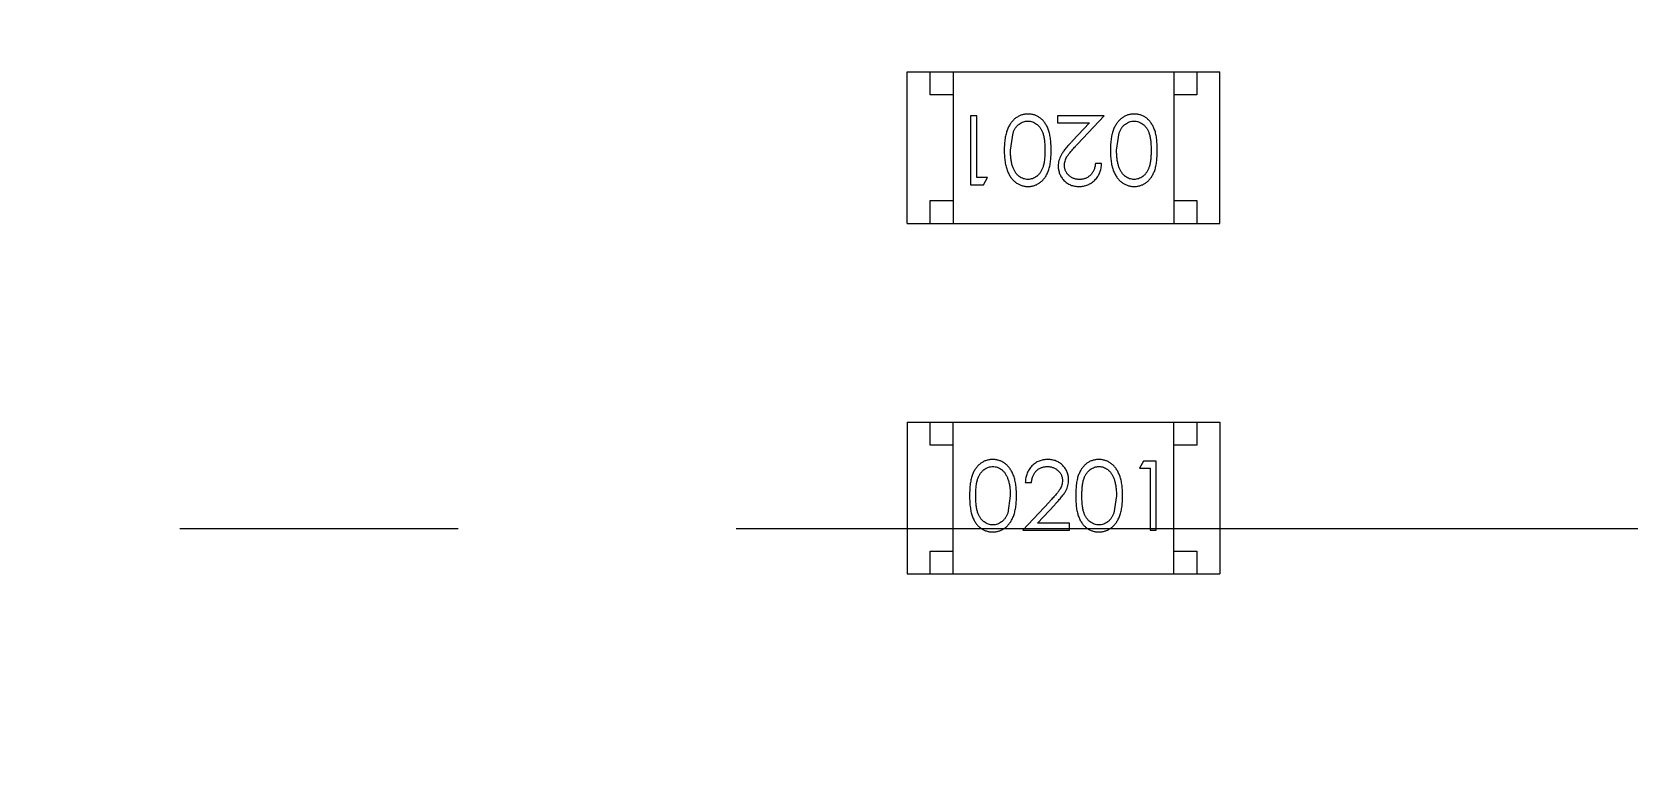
# Model space of a CAD drawing. Header units: inches. Extents: x 398 to 599, y 40 to 151.
# Drawn here: x 550.001 to 553.474, y 92.417 to 94.005 of the extents above; entities that cross this region are included whole.
import ezdxf

# ---------------------------------------------------------------- set-up
doc = ezdxf.new("R2010")
doc.units = ezdxf.units.IN
doc.header["$LTSCALE"] = 1.21
doc.header["$MEASUREMENT"] = 0
doc.linetypes.add('CENTER', pattern=[2, 1.25, -0.25, 0.25, -0.25])
doc.layers.get('0').update_dxf_attribs({"linetype": 'CONTINUOUS'})

msp = doc.modelspace()

# ---------------------------------------------------------------- linework, layer by layer
at = {"color": 7, "linetype": 'Continuous'}
for p, q in [((551.9042, 93.5884), (551.9042, 93.9184)), ((551.9042, 93.9184), (552.5842, 93.9184)), ((551.9542, 93.8684), (551.9542, 93.9184)), ((552.0042, 93.9184), (552.0042, 93.5884)), ((552.4842, 93.9184), (552.4842, 93.5884)), ((552.5342, 93.9184), (552.5342, 93.8684)), ((552.5842, 93.5884), (552.5842, 93.9184)), ((552.0042, 93.8684), (551.9542, 93.8684)), ((552.5342, 93.8684), (552.4842, 93.8684)), ((552.0424, 93.8231), (552.0424, 93.6731)), ((552.0559, 93.8231), (552.0424, 93.8231)), ((552.0559, 93.6885), (552.0559, 93.8231)), ((552.2309, 93.8231), (552.2309, 93.8077)), ((552.3328, 93.8231), (552.2309, 93.8231)), ((552.2309, 93.8077), (552.3007, 93.8077)), ((552.3007, 93.8077), (552.2631, 93.7676)), ((552.2746, 93.761), (552.3328, 93.8231)), ((552.129, 93.7481), (552.1346, 93.7858)), ((552.3597, 93.7481), (552.3654, 93.7858)), ((552.079, 93.6885), (552.0559, 93.6885)), ((552.0701, 93.6731), (552.079, 93.6885)), ((552.327, 93.7192), (552.3136, 93.7192)), ((552.0424, 93.6731), (552.0701, 93.6731)), ((551.9542, 93.5884), (551.9542, 93.6384)), ((551.9542, 93.6384), (552.0042, 93.6384)), ((552.4842, 93.6384), (552.5342, 93.6384)), ((552.5342, 93.6384), (552.5342, 93.5884)), ((551.9042, 93.5884), (552.5842, 93.5884)), ((551.9041, 93.1562), (551.9041, 92.8262)), ((551.9041, 93.1562), (552.5841, 93.1562)), ((551.9541, 93.1062), (551.9541, 93.1562)), ((552.0041, 92.8262), (552.0041, 93.1562)), ((552.4841, 92.8262), (552.4841, 93.1562)), ((552.5341, 93.1562), (552.5341, 93.1062)), ((552.5841, 93.1562), (552.5841, 92.8262)), ((552.0041, 93.1062), (551.9541, 93.1062)), ((552.5341, 93.1062), (552.4841, 93.1062)), ((552.4181, 93.0715), (552.4093, 93.0561)), ((552.4459, 93.0715), (552.4181, 93.0715)), ((552.4459, 92.9215), (552.4459, 93.0715)), ((552.4093, 93.0561), (552.4324, 93.0561)), ((552.4324, 93.0561), (552.4324, 92.9215)), ((552.1286, 92.9965), (552.1229, 92.9588)), ((552.1612, 93.0253), (552.1747, 93.0253)), ((552.3593, 92.9965), (552.3536, 92.9588)), ((552.2136, 92.9835), (552.1555, 92.9215)), ((552.1876, 92.9368), (552.2251, 92.9769)), ((552.2574, 92.9368), (552.1876, 92.9368)), ((552.2574, 92.9215), (552.2574, 92.9368)), ((552.1555, 92.9215), (552.2574, 92.9215)), ((552.4324, 92.9215), (552.4459, 92.9215)), ((551.9541, 92.8262), (551.9541, 92.8762)), ((551.9541, 92.8762), (552.0041, 92.8762)), ((552.4841, 92.8762), (552.5341, 92.8762)), ((552.5341, 92.8762), (552.5341, 92.8262)), ((551.9041, 92.8262), (552.5841, 92.8262))]:
    msp.add_line(p, q, dxfattribs=at)
at = {"color": 4, "linetype": 'CENTER', "ltscale": 2}
msp.add_line((527.3329, 92.925), (580.1703, 92.925), dxfattribs=at)
at = {"color": 7, "linetype": 'Continuous'}
for radius, start, end in [(23, 281.22586, 258.77532), (22.75, 294.44334, 241.13427)]:
    msp.add_arc((553.751, 92.925), radius, start, end, dxfattribs=at)
for points, knots in [([(552.1673, 93.8269), (552.1661, 93.8269), (552.1637, 93.8269), (552.1602, 93.8264), (552.1567, 93.8258), (552.1534, 93.8248), (552.1501, 93.8236), (552.1469, 93.8222), (552.1439, 93.8204), (552.1408, 93.8184), (552.1379, 93.8162), (552.1352, 93.8136), (552.1326, 93.8109), (552.1302, 93.8078), (552.128, 93.8045), (552.1259, 93.801), (552.124, 93.7972), (552.1222, 93.7931), (552.1206, 93.7887), (552.1193, 93.784), (552.1181, 93.7789), (552.1171, 93.7734), (552.1164, 93.7676), (552.1159, 93.7614), (552.1156, 93.7549), (552.1155, 93.7504), (552.1155, 93.7481)], [0, 0, 0, 0, 0.033824, 0.067298, 0.10028, 0.133019, 0.165736, 0.198792, 0.232372, 0.266409, 0.301016, 0.336196, 0.371972, 0.408574, 0.446394, 0.485225, 0.525372, 0.567224, 0.611081, 0.65775, 0.70702, 0.759235, 0.814484, 0.873227, 0.934937, 1, 1, 1, 1]), ([(552.1346, 93.7858), (552.135, 93.7868), (552.1358, 93.7889), (552.1371, 93.7918), (552.1386, 93.7945), (552.1402, 93.7971), (552.1419, 93.7994), (552.1438, 93.8015), (552.1458, 93.8034), (552.1486, 93.8057), (552.1523, 93.808), (552.157, 93.81), (552.1618, 93.8113), (552.1652, 93.8115), (552.1668, 93.8115)], [0, 0, 0, 0, 0.075949, 0.148549, 0.218996, 0.286119, 0.351826, 0.416074, 0.478265, 0.540325, 0.660405, 0.774606, 0.887187, 1, 1, 1, 1]), ([(552.1668, 93.8115), (552.1685, 93.8114), (552.1718, 93.8113), (552.1766, 93.81), (552.1814, 93.8079), (552.1851, 93.8055), (552.188, 93.8032), (552.1901, 93.8013), (552.1919, 93.7992), (552.1937, 93.7968), (552.1954, 93.7943), (552.1968, 93.7916), (552.1982, 93.7887), (552.1994, 93.7856), (552.2005, 93.7822), (552.2014, 93.7784), (552.2022, 93.7743), (552.2029, 93.7698), (552.2033, 93.7649), (552.2037, 93.7596), (552.2039, 93.754), (552.2039, 93.7501), (552.204, 93.7481)], [0, 0, 0, 0, 0.060034, 0.120278, 0.182348, 0.247919, 0.281641, 0.315701, 0.350322, 0.385703, 0.421819, 0.459196, 0.497866, 0.538301, 0.58121, 0.628183, 0.679403, 0.734699, 0.794074, 0.858416, 0.927049, 1, 1, 1, 1]), ([(552.2174, 93.7481), (552.2174, 93.7505), (552.2174, 93.7552), (552.2171, 93.7619), (552.2166, 93.7683), (552.2158, 93.7742), (552.2149, 93.7798), (552.2139, 93.7849), (552.2126, 93.7896), (552.2111, 93.794), (552.2094, 93.798), (552.2075, 93.8017), (552.2055, 93.8051), (552.2033, 93.8083), (552.201, 93.8113), (552.1985, 93.8141), (552.1959, 93.8165), (552.1931, 93.8187), (552.1902, 93.8206), (552.1872, 93.8223), (552.1841, 93.8238), (552.1809, 93.8249), (552.1776, 93.8258), (552.1742, 93.8264), (552.1708, 93.8269), (552.1684, 93.8269), (552.1673, 93.8269)], [0, 0, 0, 0, 0.068113, 0.132564, 0.193427, 0.250218, 0.303569, 0.353576, 0.400235, 0.443586, 0.484619, 0.524292, 0.56238, 0.599049, 0.63494, 0.669782, 0.704009, 0.737842, 0.771098, 0.803896, 0.836415, 0.868639, 0.900715, 0.933378, 0.966213, 1, 1, 1, 1]), ([(552.398, 93.8269), (552.3968, 93.8269), (552.3945, 93.8269), (552.391, 93.8264), (552.3875, 93.8258), (552.3842, 93.8248), (552.3809, 93.8236), (552.3777, 93.8222), (552.3746, 93.8204), (552.3716, 93.8184), (552.3687, 93.8162), (552.366, 93.8136), (552.3634, 93.8109), (552.361, 93.8078), (552.3587, 93.8045), (552.3567, 93.801), (552.3547, 93.7972), (552.353, 93.7931), (552.3513, 93.7887), (552.35, 93.784), (552.3488, 93.7789), (552.3479, 93.7734), (552.3472, 93.7676), (552.3466, 93.7614), (552.3463, 93.7549), (552.3463, 93.7504), (552.3463, 93.7481)], [0, 0, 0, 0, 0.033824, 0.067298, 0.10028, 0.133019, 0.165736, 0.198792, 0.232372, 0.266409, 0.301016, 0.336196, 0.371972, 0.408574, 0.446394, 0.485225, 0.525372, 0.567224, 0.611081, 0.65775, 0.70702, 0.759235, 0.814484, 0.873227, 0.934937, 1, 1, 1, 1]), ([(552.3654, 93.7858), (552.3658, 93.7868), (552.3665, 93.7889), (552.3679, 93.7918), (552.3693, 93.7945), (552.3709, 93.7971), (552.3727, 93.7994), (552.3745, 93.8015), (552.3766, 93.8034), (552.3794, 93.8057), (552.383, 93.808), (552.3878, 93.81), (552.3926, 93.8113), (552.3959, 93.8115), (552.3976, 93.8115)], [0, 0, 0, 0, 0.075949, 0.148549, 0.218996, 0.286119, 0.351826, 0.416074, 0.478265, 0.540325, 0.660405, 0.774606, 0.887187, 1, 1, 1, 1]), ([(552.3976, 93.8115), (552.3992, 93.8114), (552.4025, 93.8113), (552.4074, 93.81), (552.4122, 93.8079), (552.4159, 93.8055), (552.4188, 93.8032), (552.4208, 93.8013), (552.4227, 93.7992), (552.4245, 93.7968), (552.4261, 93.7943), (552.4276, 93.7916), (552.4289, 93.7887), (552.4302, 93.7856), (552.4313, 93.7822), (552.4322, 93.7784), (552.433, 93.7743), (552.4336, 93.7698), (552.4341, 93.7649), (552.4344, 93.7596), (552.4347, 93.754), (552.4347, 93.7501), (552.4347, 93.7481)], [0, 0, 0, 0, 0.060034, 0.120278, 0.182348, 0.247919, 0.281641, 0.315701, 0.350322, 0.385703, 0.421819, 0.459196, 0.497866, 0.538301, 0.58121, 0.628183, 0.679403, 0.734699, 0.794074, 0.858416, 0.927049, 1, 1, 1, 1]), ([(552.4482, 93.7481), (552.4482, 93.7505), (552.4481, 93.7552), (552.4478, 93.7619), (552.4473, 93.7683), (552.4466, 93.7742), (552.4457, 93.7798), (552.4447, 93.7849), (552.4433, 93.7896), (552.4418, 93.794), (552.4401, 93.798), (552.4383, 93.8017), (552.4363, 93.8051), (552.4341, 93.8083), (552.4318, 93.8113), (552.4293, 93.8141), (552.4266, 93.8165), (552.4239, 93.8187), (552.4209, 93.8206), (552.4179, 93.8223), (552.4148, 93.8238), (552.4116, 93.8249), (552.4084, 93.8258), (552.405, 93.8264), (552.4015, 93.8269), (552.3992, 93.8269), (552.398, 93.8269)], [0, 0, 0, 0, 0.068113, 0.132564, 0.193427, 0.250218, 0.303569, 0.353576, 0.400235, 0.443586, 0.484619, 0.524292, 0.56238, 0.599049, 0.63494, 0.669782, 0.704009, 0.737842, 0.771098, 0.803896, 0.836415, 0.868639, 0.900715, 0.933378, 0.966213, 1, 1, 1, 1]), ([(552.2631, 93.7676), (552.2617, 93.7661), (552.2589, 93.7631), (552.255, 93.7588), (552.2514, 93.7546), (552.2482, 93.7508), (552.2454, 93.7471), (552.2429, 93.7437), (552.2408, 93.7406), (552.2385, 93.7368), (552.2362, 93.732), (552.2342, 93.7261), (552.233, 93.72), (552.2329, 93.7159), (552.2328, 93.7138)], [0, 0, 0, 0, 0.09953, 0.192079, 0.277712, 0.357454, 0.429648, 0.495771, 0.555538, 0.608657, 0.707578, 0.804328, 0.901298, 1, 1, 1, 1]), ([(552.2463, 93.715), (552.2463, 93.7166), (552.2464, 93.7199), (552.2475, 93.7247), (552.2492, 93.7293), (552.2512, 93.7331), (552.2532, 93.7362), (552.2551, 93.7389), (552.2574, 93.7419), (552.2601, 93.7451), (552.2632, 93.7487), (552.2666, 93.7525), (552.2705, 93.7567), (552.2732, 93.7595), (552.2746, 93.761)], [0, 0, 0, 0, 0.088014, 0.174976, 0.2638, 0.355443, 0.406413, 0.465519, 0.533076, 0.609353, 0.693899, 0.787171, 0.889197, 1, 1, 1, 1]), ([(552.1155, 93.7481), (552.1155, 93.7458), (552.1156, 93.7413), (552.1159, 93.7348), (552.1164, 93.7286), (552.1171, 93.7227), (552.1181, 93.7172), (552.1193, 93.7121), (552.1207, 93.7074), (552.1223, 93.7029), (552.1241, 93.6989), (552.126, 93.695), (552.1281, 93.6915), (552.1303, 93.6882), (552.1328, 93.6851), (552.1353, 93.6824), (552.1381, 93.6798), (552.1409, 93.6776), (552.1439, 93.6756), (552.147, 93.6739), (552.1502, 93.6725), (552.1534, 93.6713), (552.1568, 93.6703), (552.1602, 93.6697), (552.1637, 93.6693), (552.1661, 93.6692), (552.1673, 93.6692)], [0, 0, 0, 0, 0.065278, 0.127205, 0.186168, 0.241675, 0.294115, 0.343609, 0.390387, 0.434463, 0.476646, 0.517002, 0.555936, 0.593716, 0.630057, 0.665601, 0.700745, 0.734917, 0.768681, 0.802087, 0.834849, 0.867433, 0.900138, 0.932806, 0.966212, 1, 1, 1, 1]), ([(552.1668, 93.6846), (552.1652, 93.6847), (552.1619, 93.6849), (552.157, 93.6861), (552.1524, 93.6883), (552.1486, 93.6906), (552.1458, 93.6929), (552.1437, 93.6949), (552.1418, 93.6971), (552.14, 93.6996), (552.1383, 93.7023), (552.1367, 93.7052), (552.1353, 93.7084), (552.1339, 93.7118), (552.1328, 93.7155), (552.1317, 93.7194), (552.1309, 93.7236), (552.1302, 93.728), (552.1297, 93.7327), (552.1292, 93.7376), (552.129, 93.7427), (552.129, 93.7463), (552.129, 93.7481)], [0, 0, 0, 0, 0.059689, 0.119507, 0.181075, 0.246162, 0.279894, 0.314468, 0.350403, 0.387474, 0.426147, 0.466624, 0.508745, 0.553328, 0.600058, 0.649177, 0.700552, 0.754894, 0.811825, 0.871514, 0.934319, 1, 1, 1, 1]), ([(552.204, 93.7481), (552.2039, 93.7461), (552.2039, 93.7421), (552.2037, 93.7365), (552.2033, 93.7312), (552.2028, 93.7263), (552.2022, 93.7218), (552.2014, 93.7176), (552.2005, 93.7139), (552.1994, 93.7105), (552.1981, 93.7074), (552.1968, 93.7045), (552.1953, 93.7018), (552.1937, 93.6992), (552.1919, 93.6969), (552.19, 93.6948), (552.188, 93.6928), (552.1851, 93.6906), (552.1814, 93.6882), (552.1767, 93.6861), (552.1718, 93.6849), (552.1685, 93.6847), (552.1668, 93.6846)], [0, 0, 0, 0, 0.073302, 0.142286, 0.206253, 0.266017, 0.321612, 0.372532, 0.419497, 0.462398, 0.502825, 0.541489, 0.579034, 0.615143, 0.650298, 0.684912, 0.718701, 0.752189, 0.817245, 0.879117, 0.939613, 1, 1, 1, 1]), ([(552.1673, 93.6692), (552.1684, 93.6692), (552.1708, 93.6693), (552.1742, 93.6697), (552.1776, 93.6703), (552.1809, 93.6713), (552.1841, 93.6724), (552.1872, 93.6739), (552.1903, 93.6756), (552.1932, 93.6776), (552.196, 93.6798), (552.1987, 93.6822), (552.2011, 93.685), (552.2035, 93.6879), (552.2056, 93.6911), (552.2077, 93.6946), (552.2095, 93.6983), (552.2111, 93.7022), (552.2126, 93.7065), (552.2139, 93.7112), (552.215, 93.7164), (552.2159, 93.7219), (552.2166, 93.7279), (552.2171, 93.7343), (552.2174, 93.7411), (552.2174, 93.7457), (552.2174, 93.7481)], [0, 0, 0, 0, 0.033742, 0.066533, 0.099153, 0.13154, 0.164087, 0.196563, 0.229707, 0.263315, 0.297504, 0.331686, 0.366482, 0.4021, 0.438958, 0.476748, 0.515985, 0.556589, 0.599519, 0.645765, 0.695487, 0.748721, 0.805687, 0.866754, 0.931405, 1, 1, 1, 1]), ([(552.3463, 93.7481), (552.3463, 93.7458), (552.3463, 93.7413), (552.3466, 93.7348), (552.3472, 93.7286), (552.3479, 93.7227), (552.3489, 93.7172), (552.35, 93.7121), (552.3514, 93.7074), (552.353, 93.7029), (552.3549, 93.6989), (552.3568, 93.695), (552.3589, 93.6915), (552.3611, 93.6882), (552.3635, 93.6851), (552.3661, 93.6824), (552.3688, 93.6798), (552.3717, 93.6776), (552.3747, 93.6756), (552.3778, 93.6739), (552.3809, 93.6725), (552.3842, 93.6713), (552.3875, 93.6703), (552.391, 93.6697), (552.3945, 93.6693), (552.3968, 93.6692), (552.398, 93.6692)], [0, 0, 0, 0, 0.065278, 0.127205, 0.186168, 0.241675, 0.294115, 0.343609, 0.390387, 0.434463, 0.476646, 0.517002, 0.555936, 0.593716, 0.630057, 0.665601, 0.700745, 0.734917, 0.768681, 0.802087, 0.834849, 0.867433, 0.900138, 0.932806, 0.966212, 1, 1, 1, 1]), ([(552.3976, 93.6846), (552.3959, 93.6847), (552.3927, 93.6849), (552.3878, 93.6861), (552.3831, 93.6883), (552.3794, 93.6906), (552.3765, 93.6929), (552.3745, 93.6949), (552.3725, 93.6971), (552.3707, 93.6996), (552.369, 93.7023), (552.3675, 93.7052), (552.366, 93.7084), (552.3647, 93.7118), (552.3636, 93.7155), (552.3625, 93.7194), (552.3617, 93.7236), (552.3609, 93.728), (552.3604, 93.7327), (552.36, 93.7376), (552.3598, 93.7427), (552.3597, 93.7463), (552.3597, 93.7481)], [0, 0, 0, 0, 0.059689, 0.119507, 0.181075, 0.246162, 0.279894, 0.314468, 0.350403, 0.387474, 0.426147, 0.466624, 0.508745, 0.553328, 0.600058, 0.649177, 0.700552, 0.754894, 0.811825, 0.871514, 0.934319, 1, 1, 1, 1]), ([(552.4347, 93.7481), (552.4347, 93.7461), (552.4347, 93.7421), (552.4344, 93.7365), (552.4341, 93.7312), (552.4336, 93.7263), (552.433, 93.7218), (552.4322, 93.7176), (552.4313, 93.7139), (552.4302, 93.7105), (552.4289, 93.7074), (552.4276, 93.7045), (552.4261, 93.7018), (552.4244, 93.6992), (552.4227, 93.6969), (552.4208, 93.6948), (552.4188, 93.6928), (552.4159, 93.6906), (552.4122, 93.6882), (552.4075, 93.6861), (552.4026, 93.6849), (552.3992, 93.6847), (552.3976, 93.6846)], [0, 0, 0, 0, 0.073302, 0.142286, 0.206253, 0.266017, 0.321612, 0.372532, 0.419497, 0.462398, 0.502825, 0.541489, 0.579034, 0.615143, 0.650298, 0.684912, 0.718701, 0.752189, 0.817245, 0.879117, 0.939613, 1, 1, 1, 1]), ([(552.398, 93.6692), (552.3992, 93.6692), (552.4015, 93.6693), (552.405, 93.6697), (552.4084, 93.6703), (552.4117, 93.6713), (552.4149, 93.6724), (552.418, 93.6739), (552.421, 93.6756), (552.424, 93.6776), (552.4268, 93.6798), (552.4295, 93.6822), (552.4319, 93.685), (552.4342, 93.6879), (552.4364, 93.6911), (552.4384, 93.6946), (552.4402, 93.6983), (552.4419, 93.7022), (552.4434, 93.7065), (552.4447, 93.7112), (552.4458, 93.7164), (552.4466, 93.7219), (552.4473, 93.7279), (552.4478, 93.7343), (552.4481, 93.7411), (552.4482, 93.7457), (552.4482, 93.7481)], [0, 0, 0, 0, 0.033742, 0.066533, 0.099153, 0.13154, 0.164087, 0.196563, 0.229707, 0.263315, 0.297504, 0.331686, 0.366482, 0.4021, 0.438958, 0.476748, 0.515985, 0.556589, 0.599519, 0.645765, 0.695487, 0.748721, 0.805687, 0.866754, 0.931405, 1, 1, 1, 1]), ([(552.2328, 93.7138), (552.2328, 93.7123), (552.2329, 93.7094), (552.2335, 93.7051), (552.2345, 93.701), (552.2358, 93.6969), (552.2377, 93.6931), (552.2398, 93.6894), (552.2424, 93.6858), (552.2453, 93.6825), (552.2485, 93.6793), (552.252, 93.6767), (552.2558, 93.6744), (552.2598, 93.6724), (552.264, 93.671), (552.2685, 93.67), (552.2732, 93.6693), (552.2765, 93.6693), (552.2781, 93.6692)], [0, 0, 0, 0, 0.06271, 0.123347, 0.183401, 0.242828, 0.302097, 0.36242, 0.423725, 0.487032, 0.550491, 0.612709, 0.674265, 0.73617, 0.799211, 0.863483, 0.930525, 1, 1, 1, 1]), ([(552.2788, 93.6846), (552.2777, 93.6846), (552.2755, 93.6847), (552.2722, 93.6851), (552.2691, 93.6858), (552.2662, 93.6868), (552.2633, 93.6881), (552.2606, 93.6896), (552.2581, 93.6915), (552.2557, 93.6936), (552.2535, 93.6958), (552.2516, 93.6983), (552.2499, 93.7008), (552.2486, 93.7034), (552.2475, 93.7062), (552.2468, 93.709), (552.2463, 93.712), (552.2463, 93.714), (552.2463, 93.715)], [0, 0, 0, 0, 0.068027, 0.133505, 0.19695, 0.26027, 0.322741, 0.384982, 0.448465, 0.513424, 0.578224, 0.640011, 0.700094, 0.760067, 0.819012, 0.877878, 0.938035, 1, 1, 1, 1]), ([(552.2781, 93.6692), (552.2798, 93.6693), (552.2831, 93.6693), (552.2879, 93.67), (552.2925, 93.6711), (552.297, 93.6726), (552.3012, 93.6747), (552.3052, 93.6771), (552.309, 93.6799), (552.3126, 93.6832), (552.3158, 93.6868), (552.3187, 93.6907), (552.3211, 93.6949), (552.3232, 93.6993), (552.3248, 93.7039), (552.326, 93.7088), (552.3268, 93.7139), (552.3269, 93.7174), (552.327, 93.7192)], [0, 0, 0, 0, 0.06445, 0.126725, 0.187421, 0.247417, 0.306749, 0.366595, 0.427749, 0.490235, 0.553031, 0.614805, 0.676505, 0.738096, 0.801021, 0.864897, 0.931209, 1, 1, 1, 1]), ([(552.3136, 93.7192), (552.3134, 93.7179), (552.3132, 93.7153), (552.3124, 93.7115), (552.3115, 93.708), (552.3103, 93.7046), (552.3088, 93.7016), (552.307, 93.6987), (552.305, 93.696), (552.3028, 93.6937), (552.3003, 93.6916), (552.2977, 93.6897), (552.2949, 93.6881), (552.292, 93.6868), (552.2889, 93.6858), (552.2857, 93.6851), (552.2823, 93.6847), (552.28, 93.6846), (552.2788, 93.6846)], [0, 0, 0, 0, 0.073648, 0.143686, 0.210962, 0.275557, 0.338064, 0.399311, 0.4594, 0.51934, 0.579024, 0.637809, 0.695959, 0.754122, 0.813113, 0.873453, 0.935561, 1, 1, 1, 1]), ([(552.0902, 93.0753), (552.0891, 93.0753), (552.0867, 93.0753), (552.0833, 93.0748), (552.0799, 93.0742), (552.0766, 93.0732), (552.0734, 93.0721), (552.0703, 93.0706), (552.0673, 93.0689), (552.0643, 93.067), (552.0615, 93.0647), (552.0588, 93.0623), (552.0564, 93.0596), (552.054, 93.0566), (552.0519, 93.0534), (552.0498, 93.05), (552.048, 93.0463), (552.0464, 93.0423), (552.0449, 93.038), (552.0436, 93.0333), (552.0425, 93.0282), (552.0416, 93.0226), (552.0409, 93.0167), (552.0404, 93.0103), (552.0401, 93.0035), (552.0401, 92.9988), (552.0401, 92.9964)], [0, 0, 0, 0, 0.033742, 0.066533, 0.099153, 0.13154, 0.164087, 0.196563, 0.229707, 0.263315, 0.297504, 0.331686, 0.366482, 0.4021, 0.438958, 0.476748, 0.515985, 0.556589, 0.599519, 0.645765, 0.695487, 0.748721, 0.805687, 0.866754, 0.931405, 1, 1, 1, 1]), ([(552.142, 92.9964), (552.142, 92.9987), (552.1419, 93.0032), (552.1416, 93.0098), (552.1411, 93.016), (552.1404, 93.0218), (552.1394, 93.0273), (552.1383, 93.0324), (552.1368, 93.0372), (552.1352, 93.0416), (552.1334, 93.0457), (552.1315, 93.0495), (552.1294, 93.0531), (552.1272, 93.0564), (552.1247, 93.0594), (552.1222, 93.0622), (552.1194, 93.0647), (552.1166, 93.0669), (552.1136, 93.0689), (552.1105, 93.0706), (552.1073, 93.0721), (552.1041, 93.0732), (552.1007, 93.0742), (552.0973, 93.0748), (552.0938, 93.0752), (552.0914, 93.0753), (552.0902, 93.0753)], [0, 0, 0, 0, 0.065278, 0.127205, 0.186168, 0.241675, 0.294115, 0.343609, 0.390387, 0.434463, 0.476646, 0.517002, 0.555936, 0.593716, 0.630057, 0.665601, 0.700745, 0.734917, 0.768681, 0.802087, 0.834849, 0.867433, 0.900138, 0.932806, 0.966212, 1, 1, 1, 1]), ([(552.2102, 93.0753), (552.2085, 93.0753), (552.2052, 93.0752), (552.2004, 93.0745), (552.1957, 93.0734), (552.1913, 93.0719), (552.1871, 93.0699), (552.1831, 93.0675), (552.1793, 93.0646), (552.1757, 93.0613), (552.1724, 93.0577), (552.1696, 93.0538), (552.1671, 93.0496), (552.1651, 93.0452), (552.1635, 93.0406), (552.1623, 93.0357), (552.1615, 93.0306), (552.1613, 93.0271), (552.1612, 93.0253)], [0, 0, 0, 0, 0.06445, 0.126725, 0.187421, 0.247417, 0.306749, 0.366595, 0.427749, 0.490235, 0.553031, 0.614805, 0.676505, 0.738096, 0.801021, 0.864897, 0.931209, 1, 1, 1, 1]), ([(552.2555, 93.0307), (552.2554, 93.0322), (552.2553, 93.0351), (552.2548, 93.0394), (552.2538, 93.0436), (552.2524, 93.0476), (552.2506, 93.0514), (552.2485, 93.0551), (552.2459, 93.0587), (552.243, 93.0621), (552.2398, 93.0652), (552.2362, 93.0679), (552.2325, 93.0702), (552.2285, 93.0721), (552.2242, 93.0735), (552.2198, 93.0745), (552.215, 93.0752), (552.2118, 93.0753), (552.2102, 93.0753)], [0, 0, 0, 0, 0.06271, 0.123347, 0.183401, 0.242828, 0.302097, 0.36242, 0.423725, 0.487032, 0.550491, 0.612709, 0.674265, 0.73617, 0.799211, 0.863483, 0.930525, 1, 1, 1, 1]), ([(552.321, 93.0753), (552.3198, 93.0753), (552.3175, 93.0753), (552.314, 93.0748), (552.3107, 93.0742), (552.3074, 93.0732), (552.3042, 93.0721), (552.301, 93.0706), (552.298, 93.0689), (552.2951, 93.067), (552.2923, 93.0647), (552.2896, 93.0623), (552.2871, 93.0596), (552.2848, 93.0566), (552.2827, 93.0534), (552.2806, 93.05), (552.2788, 93.0463), (552.2771, 93.0423), (552.2756, 93.038), (552.2744, 93.0333), (552.2732, 93.0282), (552.2724, 93.0226), (552.2717, 93.0167), (552.2712, 93.0103), (552.2709, 93.0035), (552.2709, 92.9988), (552.2709, 92.9964)], [0, 0, 0, 0, 0.033742, 0.066533, 0.099153, 0.13154, 0.164087, 0.196563, 0.229707, 0.263315, 0.297504, 0.331686, 0.366482, 0.4021, 0.438958, 0.476748, 0.515985, 0.556589, 0.599519, 0.645765, 0.695487, 0.748721, 0.805687, 0.866754, 0.931405, 1, 1, 1, 1]), ([(552.3728, 92.9964), (552.3728, 92.9987), (552.3727, 93.0032), (552.3724, 93.0098), (552.3719, 93.016), (552.3711, 93.0218), (552.3702, 93.0273), (552.369, 93.0324), (552.3676, 93.0372), (552.366, 93.0416), (552.3642, 93.0457), (552.3623, 93.0495), (552.3602, 93.0531), (552.3579, 93.0564), (552.3555, 93.0594), (552.3529, 93.0622), (552.3502, 93.0647), (552.3473, 93.0669), (552.3444, 93.0689), (552.3413, 93.0706), (552.3381, 93.0721), (552.3348, 93.0732), (552.3315, 93.0742), (552.3281, 93.0748), (552.3246, 93.0752), (552.3222, 93.0753), (552.321, 93.0753)], [0, 0, 0, 0, 0.065278, 0.127205, 0.186168, 0.241675, 0.294115, 0.343609, 0.390387, 0.434463, 0.476646, 0.517002, 0.555936, 0.593716, 0.630057, 0.665601, 0.700745, 0.734917, 0.768681, 0.802087, 0.834849, 0.867433, 0.900138, 0.932806, 0.966212, 1, 1, 1, 1]), ([(552.0536, 92.9965), (552.0536, 92.9985), (552.0536, 93.0024), (552.0538, 93.008), (552.0542, 93.0133), (552.0547, 93.0182), (552.0553, 93.0228), (552.0561, 93.0269), (552.057, 93.0307), (552.0581, 93.0341), (552.0594, 93.0372), (552.0607, 93.0401), (552.0622, 93.0428), (552.0638, 93.0453), (552.0656, 93.0476), (552.0675, 93.0497), (552.0695, 93.0517), (552.0724, 93.0539), (552.0761, 93.0563), (552.0808, 93.0584), (552.0857, 93.0597), (552.089, 93.0598), (552.0907, 93.0599)], [0, 0, 0, 0, 0.073302, 0.142286, 0.206253, 0.266017, 0.321612, 0.372532, 0.419497, 0.462398, 0.502825, 0.541489, 0.579034, 0.615143, 0.650298, 0.684912, 0.718701, 0.752189, 0.817245, 0.879117, 0.939613, 1, 1, 1, 1]), ([(552.0907, 93.0599), (552.0923, 93.0598), (552.0956, 93.0597), (552.1005, 93.0584), (552.1051, 93.0563), (552.1089, 93.0539), (552.1117, 93.0517), (552.1138, 93.0496), (552.1158, 93.0474), (552.1176, 93.0449), (552.1192, 93.0422), (552.1208, 93.0393), (552.1222, 93.0361), (552.1236, 93.0327), (552.1247, 93.029), (552.1258, 93.0251), (552.1266, 93.0209), (552.1273, 93.0165), (552.1279, 93.0119), (552.1283, 93.007), (552.1285, 93.0018), (552.1285, 92.9983), (552.1286, 92.9965)], [0, 0, 0, 0, 0.059689, 0.119507, 0.181075, 0.246162, 0.279894, 0.314468, 0.350403, 0.387474, 0.426147, 0.466624, 0.508745, 0.553328, 0.600058, 0.649177, 0.700552, 0.754894, 0.811825, 0.871514, 0.934319, 1, 1, 1, 1]), ([(552.1747, 93.0253), (552.1748, 93.0266), (552.1751, 93.0293), (552.1758, 93.033), (552.1768, 93.0366), (552.178, 93.0399), (552.1795, 93.043), (552.1813, 93.0458), (552.1832, 93.0485), (552.1855, 93.0509), (552.188, 93.053), (552.1906, 93.0549), (552.1934, 93.0564), (552.1963, 93.0577), (552.1994, 93.0587), (552.2026, 93.0594), (552.206, 93.0598), (552.2083, 93.0599), (552.2095, 93.0599)], [0, 0, 0, 0, 0.073648, 0.143686, 0.210962, 0.275557, 0.338064, 0.399311, 0.4594, 0.51934, 0.579024, 0.637809, 0.695959, 0.754122, 0.813113, 0.873453, 0.935561, 1, 1, 1, 1]), ([(552.2095, 93.0599), (552.2106, 93.0599), (552.2128, 93.0598), (552.216, 93.0594), (552.2191, 93.0587), (552.2221, 93.0577), (552.2249, 93.0565), (552.2276, 93.0549), (552.2302, 93.0531), (552.2326, 93.051), (552.2348, 93.0487), (552.2367, 93.0463), (552.2384, 93.0438), (552.2397, 93.0411), (552.2407, 93.0384), (552.2415, 93.0355), (552.2419, 93.0326), (552.242, 93.0305), (552.242, 93.0295)], [0, 0, 0, 0, 0.068027, 0.133505, 0.19695, 0.26027, 0.322741, 0.384982, 0.448465, 0.513424, 0.578224, 0.640011, 0.700094, 0.760067, 0.819012, 0.877878, 0.938035, 1, 1, 1, 1]), ([(552.242, 93.0295), (552.242, 93.0279), (552.2418, 93.0247), (552.2408, 93.0199), (552.2391, 93.0152), (552.2371, 93.0114), (552.2351, 93.0083), (552.2332, 93.0056), (552.2308, 93.0027), (552.2282, 92.9994), (552.2251, 92.9959), (552.2216, 92.992), (552.2178, 92.9879), (552.2151, 92.985), (552.2136, 92.9835)], [0, 0, 0, 0, 0.088014, 0.174976, 0.2638, 0.355443, 0.406413, 0.465519, 0.533076, 0.609353, 0.693899, 0.787171, 0.889197, 1, 1, 1, 1]), ([(552.2251, 92.9769), (552.2266, 92.9784), (552.2293, 92.9814), (552.2333, 92.9858), (552.2368, 92.9899), (552.24, 92.9938), (552.2429, 92.9974), (552.2454, 93.0008), (552.2475, 93.0039), (552.2498, 93.0078), (552.2521, 93.0125), (552.254, 93.0184), (552.2553, 93.0245), (552.2554, 93.0286), (552.2555, 93.0307)], [0, 0, 0, 0, 0.09953, 0.192079, 0.277712, 0.357454, 0.429648, 0.495771, 0.555538, 0.608657, 0.707578, 0.804328, 0.901298, 1, 1, 1, 1]), ([(552.2843, 92.9965), (552.2843, 92.9985), (552.2843, 93.0024), (552.2846, 93.008), (552.2849, 93.0133), (552.2855, 93.0182), (552.2861, 93.0228), (552.2869, 93.0269), (552.2878, 93.0307), (552.2889, 93.0341), (552.2901, 93.0372), (552.2915, 93.0401), (552.293, 93.0428), (552.2946, 93.0453), (552.2964, 93.0476), (552.2983, 93.0497), (552.3003, 93.0517), (552.3031, 93.0539), (552.3069, 93.0563), (552.3116, 93.0584), (552.3165, 93.0597), (552.3198, 93.0598), (552.3215, 93.0599)], [0, 0, 0, 0, 0.073302, 0.142286, 0.206253, 0.266017, 0.321612, 0.372532, 0.419497, 0.462398, 0.502825, 0.541489, 0.579034, 0.615143, 0.650298, 0.684912, 0.718701, 0.752189, 0.817245, 0.879117, 0.939613, 1, 1, 1, 1]), ([(552.3215, 93.0599), (552.3231, 93.0598), (552.3264, 93.0597), (552.3312, 93.0584), (552.3359, 93.0563), (552.3397, 93.0539), (552.3425, 93.0517), (552.3446, 93.0496), (552.3465, 93.0474), (552.3483, 93.0449), (552.35, 93.0422), (552.3516, 93.0393), (552.353, 93.0361), (552.3543, 93.0327), (552.3555, 93.029), (552.3566, 93.0251), (552.3574, 93.0209), (552.3581, 93.0165), (552.3586, 93.0119), (552.3591, 93.007), (552.3593, 93.0018), (552.3593, 92.9983), (552.3593, 92.9965)], [0, 0, 0, 0, 0.059689, 0.119507, 0.181075, 0.246162, 0.279894, 0.314468, 0.350403, 0.387474, 0.426147, 0.466624, 0.508745, 0.553328, 0.600058, 0.649177, 0.700552, 0.754894, 0.811825, 0.871514, 0.934319, 1, 1, 1, 1]), ([(552.0401, 92.9964), (552.0401, 92.994), (552.0401, 92.9894), (552.0404, 92.9826), (552.0409, 92.9763), (552.0417, 92.9703), (552.0426, 92.9648), (552.0436, 92.9596), (552.0449, 92.9549), (552.0464, 92.9506), (552.0481, 92.9466), (552.05, 92.9429), (552.052, 92.9394), (552.0542, 92.9362), (552.0565, 92.9332), (552.059, 92.9305), (552.0616, 92.9281), (552.0644, 92.9259), (552.0673, 92.9239), (552.0704, 92.9222), (552.0734, 92.9208), (552.0766, 92.9197), (552.0799, 92.9187), (552.0833, 92.9181), (552.0867, 92.9177), (552.0891, 92.9176), (552.0902, 92.9176)], [0, 0, 0, 0, 0.068113, 0.132564, 0.193427, 0.250218, 0.303569, 0.353576, 0.400235, 0.443586, 0.484619, 0.524292, 0.56238, 0.599049, 0.63494, 0.669782, 0.704009, 0.737842, 0.771098, 0.803896, 0.836415, 0.868639, 0.900715, 0.933378, 0.966213, 1, 1, 1, 1]), ([(552.0907, 92.933), (552.089, 92.9331), (552.0857, 92.9333), (552.0809, 92.9346), (552.0761, 92.9366), (552.0724, 92.939), (552.0695, 92.9413), (552.0674, 92.9432), (552.0656, 92.9454), (552.0638, 92.9477), (552.0622, 92.9502), (552.0607, 92.9529), (552.0593, 92.9558), (552.0581, 92.9589), (552.057, 92.9623), (552.0561, 92.9661), (552.0553, 92.9702), (552.0546, 92.9748), (552.0542, 92.9797), (552.0538, 92.9849), (552.0536, 92.9906), (552.0536, 92.9945), (552.0536, 92.9965)], [0, 0, 0, 0, 0.060034, 0.120278, 0.182348, 0.247919, 0.281641, 0.315701, 0.350322, 0.385703, 0.421819, 0.459196, 0.497866, 0.538301, 0.58121, 0.628183, 0.679403, 0.734699, 0.794074, 0.858416, 0.927049, 1, 1, 1, 1]), ([(552.0902, 92.9176), (552.0914, 92.9176), (552.0938, 92.9177), (552.0973, 92.9181), (552.1008, 92.9188), (552.1041, 92.9197), (552.1074, 92.9209), (552.1106, 92.9224), (552.1137, 92.9241), (552.1167, 92.9261), (552.1196, 92.9283), (552.1223, 92.9309), (552.1249, 92.9336), (552.1273, 92.9367), (552.1295, 92.94), (552.1316, 92.9436), (552.1335, 92.9474), (552.1353, 92.9514), (552.1369, 92.9558), (552.1383, 92.9606), (552.1394, 92.9657), (552.1404, 92.9711), (552.1411, 92.9769), (552.1417, 92.9831), (552.1419, 92.9896), (552.142, 92.9941), (552.142, 92.9964)], [0, 0, 0, 0, 0.033824, 0.067298, 0.10028, 0.133019, 0.165736, 0.198792, 0.232372, 0.266409, 0.301016, 0.336196, 0.371972, 0.408574, 0.446394, 0.485225, 0.525372, 0.567224, 0.611081, 0.65775, 0.70702, 0.759235, 0.814484, 0.873227, 0.934937, 1, 1, 1, 1]), ([(552.2709, 92.9964), (552.2709, 92.994), (552.2709, 92.9894), (552.2712, 92.9826), (552.2717, 92.9763), (552.2724, 92.9703), (552.2733, 92.9648), (552.2744, 92.9596), (552.2757, 92.9549), (552.2772, 92.9506), (552.2789, 92.9466), (552.2808, 92.9429), (552.2828, 92.9394), (552.285, 92.9362), (552.2873, 92.9332), (552.2897, 92.9305), (552.2924, 92.9281), (552.2952, 92.9259), (552.2981, 92.9239), (552.3011, 92.9222), (552.3042, 92.9208), (552.3074, 92.9197), (552.3107, 92.9187), (552.314, 92.9181), (552.3175, 92.9177), (552.3198, 92.9176), (552.321, 92.9176)], [0, 0, 0, 0, 0.068113, 0.132564, 0.193427, 0.250218, 0.303569, 0.353576, 0.400235, 0.443586, 0.484619, 0.524292, 0.56238, 0.599049, 0.63494, 0.669782, 0.704009, 0.737842, 0.771098, 0.803896, 0.836415, 0.868639, 0.900715, 0.933378, 0.966213, 1, 1, 1, 1]), ([(552.3215, 92.933), (552.3198, 92.9331), (552.3165, 92.9333), (552.3116, 92.9346), (552.3069, 92.9366), (552.3031, 92.939), (552.3003, 92.9413), (552.2982, 92.9432), (552.2963, 92.9454), (552.2946, 92.9477), (552.2929, 92.9502), (552.2915, 92.9529), (552.2901, 92.9558), (552.2889, 92.9589), (552.2878, 92.9623), (552.2868, 92.9661), (552.2861, 92.9702), (552.2854, 92.9748), (552.285, 92.9797), (552.2846, 92.9849), (552.2843, 92.9906), (552.2843, 92.9945), (552.2843, 92.9965)], [0, 0, 0, 0, 0.060034, 0.120278, 0.182348, 0.247919, 0.281641, 0.315701, 0.350322, 0.385703, 0.421819, 0.459196, 0.497866, 0.538301, 0.58121, 0.628183, 0.679403, 0.734699, 0.794074, 0.858416, 0.927049, 1, 1, 1, 1]), ([(552.321, 92.9176), (552.3222, 92.9176), (552.3246, 92.9177), (552.3281, 92.9181), (552.3315, 92.9188), (552.3349, 92.9197), (552.3381, 92.9209), (552.3413, 92.9224), (552.3444, 92.9241), (552.3474, 92.9261), (552.3503, 92.9283), (552.3531, 92.9309), (552.3557, 92.9336), (552.3581, 92.9367), (552.3603, 92.94), (552.3624, 92.9436), (552.3643, 92.9474), (552.3661, 92.9514), (552.3677, 92.9558), (552.369, 92.9606), (552.3702, 92.9657), (552.3712, 92.9711), (552.3719, 92.9769), (552.3724, 92.9831), (552.3727, 92.9896), (552.3728, 92.9941), (552.3728, 92.9964)], [0, 0, 0, 0, 0.033824, 0.067298, 0.10028, 0.133019, 0.165736, 0.198792, 0.232372, 0.266409, 0.301016, 0.336196, 0.371972, 0.408574, 0.446394, 0.485225, 0.525372, 0.567224, 0.611081, 0.65775, 0.70702, 0.759235, 0.814484, 0.873227, 0.934937, 1, 1, 1, 1]), ([(552.1229, 92.9588), (552.1225, 92.9577), (552.1217, 92.9557), (552.1204, 92.9527), (552.1189, 92.95), (552.1173, 92.9475), (552.1156, 92.9452), (552.1137, 92.943), (552.1117, 92.9411), (552.1089, 92.9389), (552.1052, 92.9365), (552.1005, 92.9345), (552.0957, 92.9332), (552.0924, 92.9331), (552.0907, 92.933)], [0, 0, 0, 0, 0.075949, 0.148549, 0.218996, 0.286119, 0.351826, 0.416074, 0.478265, 0.540325, 0.660405, 0.774606, 0.887187, 1, 1, 1, 1]), ([(552.3536, 92.9588), (552.3533, 92.9577), (552.3525, 92.9557), (552.3512, 92.9527), (552.3497, 92.95), (552.3481, 92.9475), (552.3463, 92.9452), (552.3445, 92.943), (552.3425, 92.9411), (552.3397, 92.9389), (552.336, 92.9365), (552.3313, 92.9345), (552.3264, 92.9332), (552.3231, 92.9331), (552.3215, 92.933)], [0, 0, 0, 0, 0.075949, 0.148549, 0.218996, 0.286119, 0.351826, 0.416074, 0.478265, 0.540325, 0.660405, 0.774606, 0.887187, 1, 1, 1, 1])]:
    msp.add_open_spline(points, degree=3, knots=knots, dxfattribs=at)

doc.saveas('drawing.dxf')
